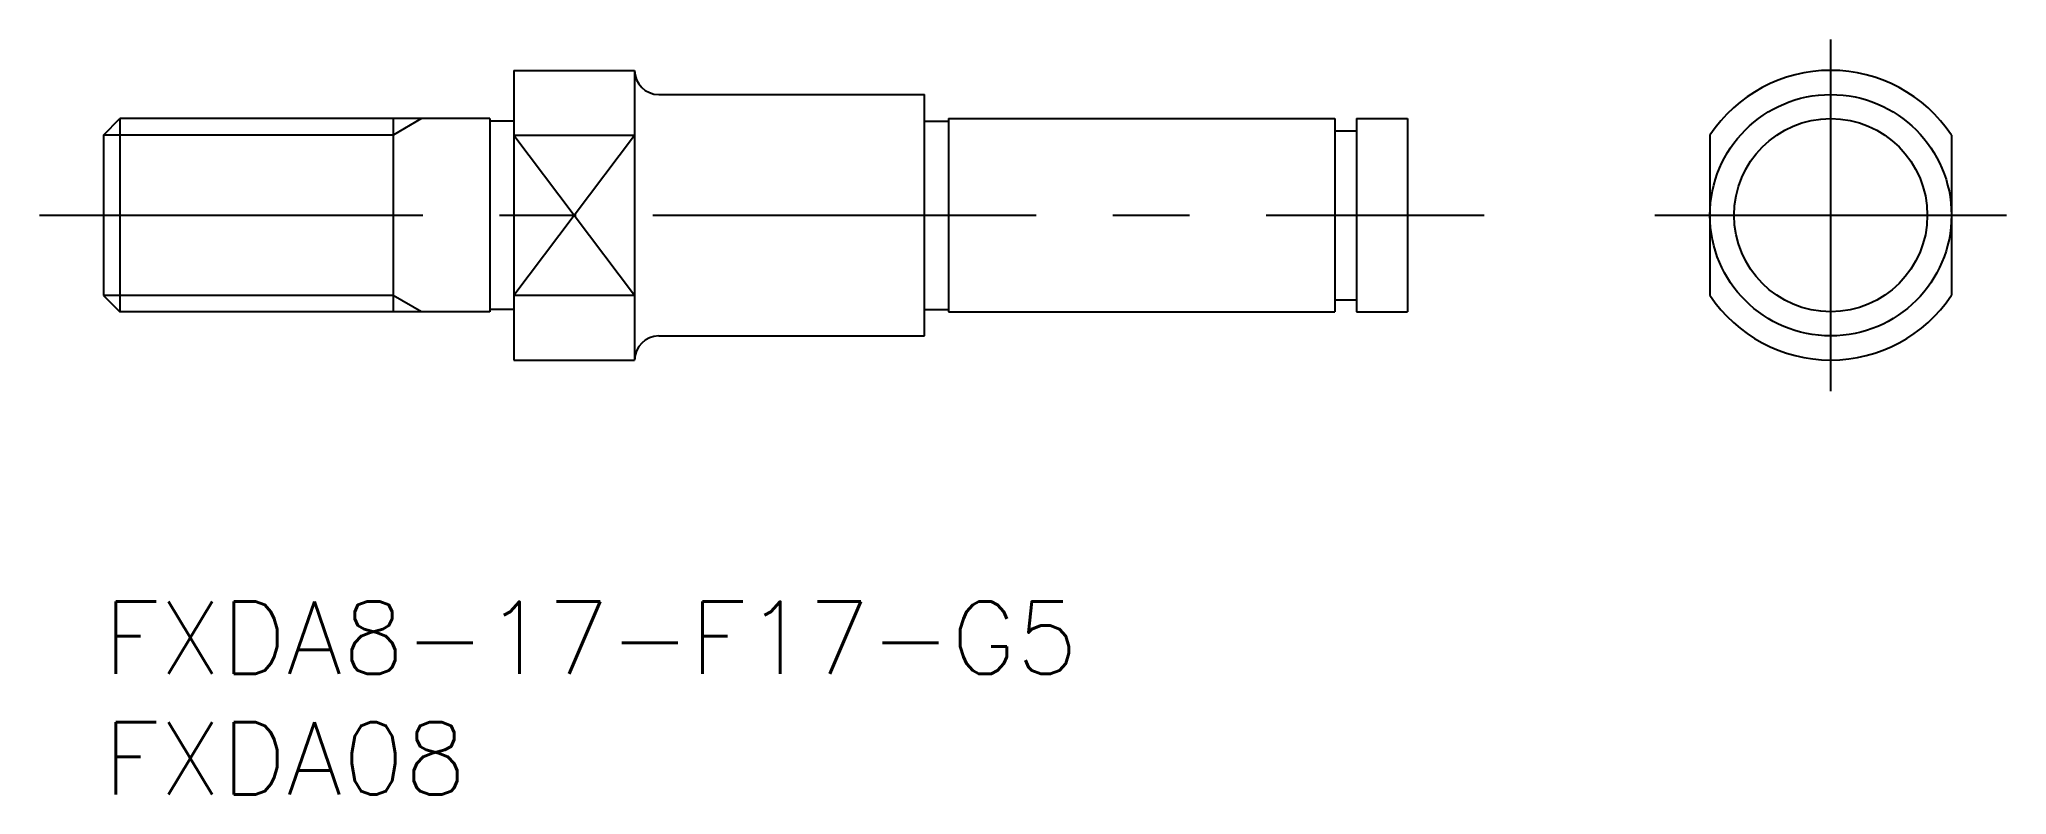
# Model space of a CAD drawing. Extents: x -2.7 to 78.8, y -8 to 23.3.
import ezdxf

# ---------------------------------------------------------------- set-up
doc = ezdxf.new("R2010")
doc.units = 0
doc.header["$LTSCALE"] = 0.5
doc.linetypes.add('CENTER', pattern=[50.8, 31.75, -6.35, 6.35, -6.35])
for name, color, linetype in [('MSM_CENTER', 1, 'CENTER'), ('MSM_CONTINUOUS', 7, 'CONTINUOUS'), ('MSM_NARROW', 5, 'CONTINUOUS'), ('MSM_PART_NUMBER', 7, 'CONTINUOUS')]:
    doc.layers.add(name, color=color, linetype=linetype)
doc.styles.get("Standard").update_dxf_attribs({"font": 'txt.shx', "height": 3, "bigfont": 'bigfont.shx'})

# ---------------------------------------------------------------- blocks, each defined once
blk = doc.blocks.new('*U9')
at = {"layer": 'MSM_PART_NUMBER'}
blk.add_text('FXDA8-17-F17-G5', height=3, dxfattribs=at).set_placement((0, -3))
blk = doc.blocks.new('*U10')
at = {"layer": 'MSM_PART_NUMBER'}
blk.add_text('FXDA08', height=3, dxfattribs=at).set_placement((0, -8))

msp = doc.modelspace()

# ---------------------------------------------------------------- linework, layer by layer
at = {"layer": 'MSM_CENTER'}
for p, q in [((71.532, 8.715), (71.532, 23.285)), ((-2.65, 16), (57.179, 16)), ((64.247, 16), (78.818, 16))]:
    msp.add_line(p, q, dxfattribs=at)
at = {"layer": 'MSM_CONTINUOUS'}
for p, q in [((17, 22), (17, 10)), ((17, 22), (22, 22)), ((22, 22), (22, 10)), ((23, 21), (34, 21)), ((34, 11), (34, 21)), ((0, 19.323), (0.677, 20)), ((0.677, 20), (0.677, 12)), ((16, 20), (0.677, 20)), ((12, 20), (12, 12)), ((16, 20), (16, 12)), ((17, 19.9), (16, 19.9)), ((34, 19.9), (35, 19.9)), ((35, 20), (51, 20)), ((35, 20), (35, 12)), ((51, 20), (51, 12)), ((51.9, 20), (51.9, 12)), ((51.9, 20), (54, 20)), ((54, 20), (54, 12)), ((0, 19.323), (0, 12.677)), ((17, 19.317), (22, 19.317)), ((51, 19.5), (51.9, 19.5)), ((66.532, 19.317), (66.532, 12.683)), ((76.532, 19.317), (76.532, 12.683)), ((0, 12.677), (0.677, 12)), ((17, 12.683), (22, 12.683)), ((51, 12.5), (51.9, 12.5)), ((16, 12), (0.677, 12)), ((17, 12.1), (16, 12.1)), ((34, 12.1), (35, 12.1)), ((35, 12), (51, 12)), ((51.9, 12), (54, 12)), ((23, 11), (34, 11)), ((17, 10), (22, 10))]:
    msp.add_line(p, q, dxfattribs=at)
for radius in [5, 4]:
    msp.add_circle((71.532, 16), radius, dxfattribs=at)
for centre, radius, start, end in [((23, 22), 1, 180, 270), ((71.532, 16), 6, 33.55731, 146.44269), ((71.532, 16), 6, 213.55731, 326.44269), ((23, 10), 1, 90, 180)]:
    msp.add_arc(centre, radius, start, end, dxfattribs=at)
at = {"layer": 'MSM_NARROW'}
for p, q in [((13.172, 20), (12, 19.323)), ((12, 19.323), (0, 19.323)), ((17, 12.683), (22, 19.317)), ((17, 19.317), (22, 12.683)), ((12, 12.677), (0, 12.677)), ((13.172, 12), (12, 12.677))]:
    msp.add_line(p, q, dxfattribs=at)

# ---------------------------------------------------------------- block references
at = {"layer": 'MSM_CONTINUOUS'}
for name in ['*U9', '*U10']:
    msp.add_blockref(name, (0, 0), dxfattribs=at)

doc.saveas('drawing.dxf')
